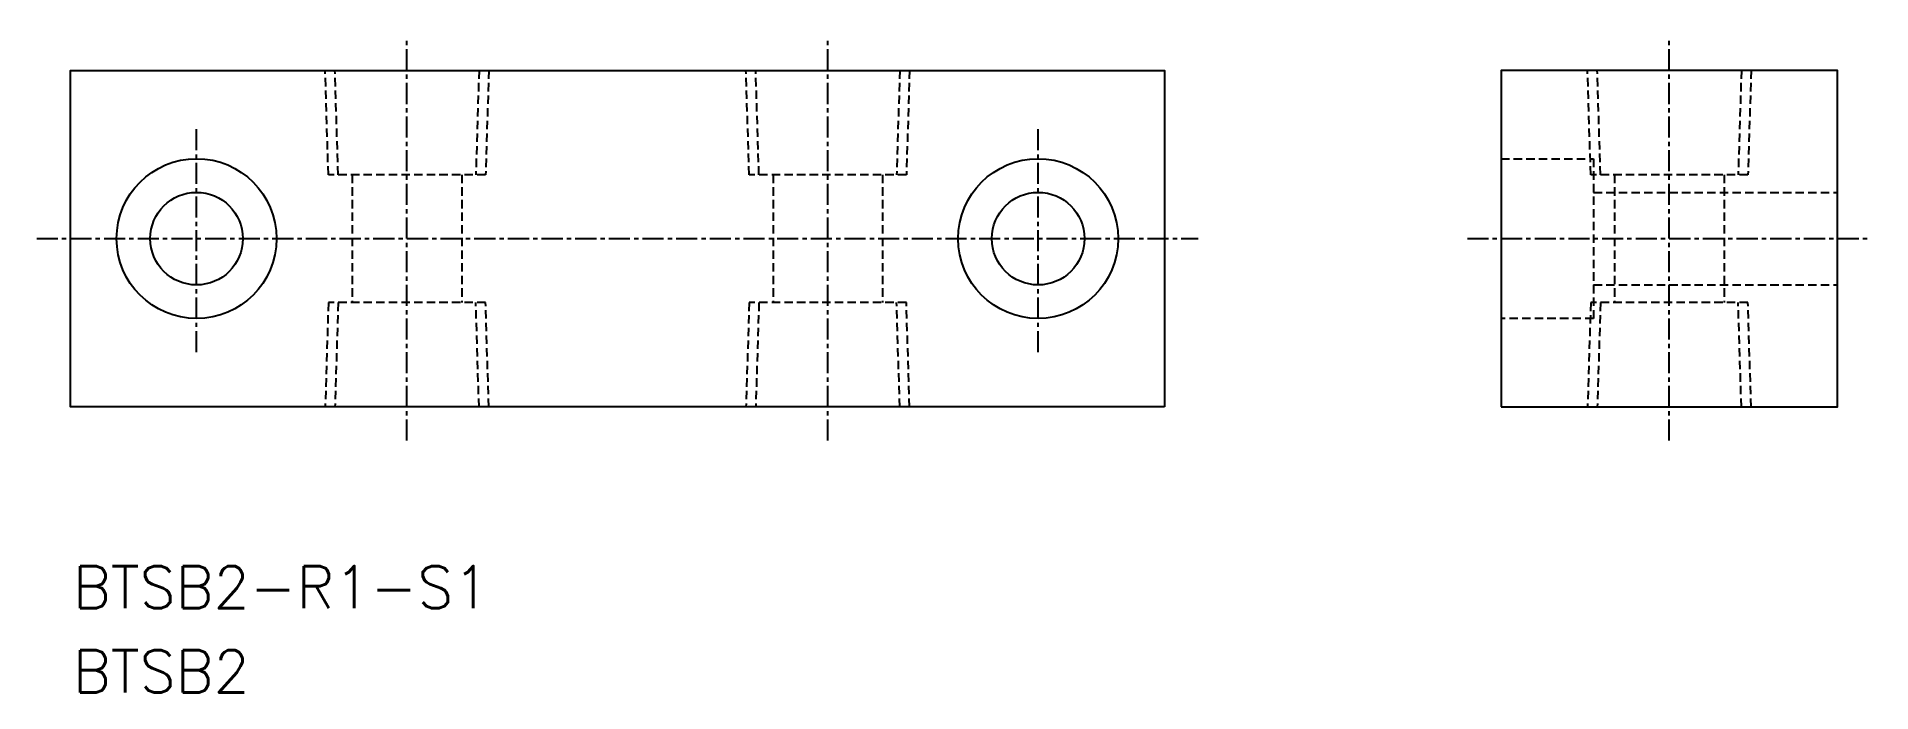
# Model space of a CAD drawing. Extents: x 85 to 194, y 71 to 110.
import ezdxf
from ezdxf.enums import TextEntityAlignment as Align

# ---------------------------------------------------------------- set-up
doc = ezdxf.new("R2010")
doc.units = 0
doc.linetypes.add('CENTER', pattern=[2, 1.25, -0.25, 0.25, -0.25])
doc.linetypes.add('DASHED', pattern=[0.75, 0.5, -0.25])
doc.layers.get('0').update_dxf_attribs({"linetype": 'CONTINUOUS'})
doc.layers.add('CENTER', color=1, linetype='CENTER')
doc.styles.get("Standard").update_dxf_attribs({"font": 'txt.shx', "bigfont": 'extfont.shx'})

msp = doc.modelspace()

# ---------------------------------------------------------------- linework, layer by layer
at = {"color": 3, "linetype": 'DASHED'}
for p, q in [((102.33, 101.3), (102.14, 107.5)), ((102.91, 101.3), (102.72, 107.5)), ((111.28, 107.5), (111.09, 101.3)), ((111.86, 107.5), (111.67, 101.3)), ((127.33, 101.3), (127.14, 107.5)), ((127.91, 101.3), (127.72, 107.5)), ((136.28, 107.5), (136.09, 101.3)), ((136.86, 107.5), (136.67, 101.3)), ((177.33, 101.3), (177.14, 107.5)), ((177.91, 101.3), (177.72, 107.5)), ((186.28, 107.5), (186.09, 101.3)), ((186.86, 107.5), (186.67, 101.3)), ((172, 102.25), (177.5, 102.25)), ((177.5, 102.25), (177.5, 92.75)), ((111.67, 101.3), (102.33, 101.3)), ((103.75, 101.3), (103.75, 93.7)), ((110.25, 101.3), (110.25, 93.7)), ((136.67, 101.3), (127.33, 101.3)), ((128.75, 101.3), (128.75, 93.7)), ((135.25, 101.3), (135.25, 93.7)), ((186.67, 101.3), (177.33, 101.3)), ((178.75, 101.3), (178.75, 93.7)), ((185.25, 101.3), (185.25, 93.7)), ((177.5, 100.25), (192, 100.25)), ((177.5, 94.75), (192, 94.75)), ((102.33, 93.7), (102.14, 87.5)), ((111.67, 93.7), (102.33, 93.7)), ((102.91, 93.7), (102.72, 87.5)), ((111.28, 87.5), (111.09, 93.7)), ((111.86, 87.5), (111.67, 93.7)), ((127.33, 93.7), (127.14, 87.5)), ((136.67, 93.7), (127.33, 93.7)), ((127.91, 93.7), (127.72, 87.5)), ((136.28, 87.5), (136.09, 93.7)), ((136.86, 87.5), (136.67, 93.7)), ((177.5, 92.75), (172, 92.75)), ((177.33, 93.7), (177.14, 87.5)), ((186.67, 93.7), (177.33, 93.7)), ((177.91, 93.7), (177.72, 87.5)), ((186.28, 87.5), (186.09, 93.7)), ((186.86, 87.5), (186.67, 93.7))]:
    msp.add_line(p, q, dxfattribs=at)
at = {"color": 7, "linetype": 'CONTINUOUS'}
for points in [[(152, 87.5), (87, 87.5), (87, 107.5), (152, 107.5)], [(172, 87.5), (192, 87.5), (192, 107.5), (172, 107.5)]]:
    msp.add_lwpolyline(points, close=True, dxfattribs=at)
for centre, radius in [((94.5, 97.5), 4.75), ((144.5, 97.5), 4.75), ((94.5, 97.5), 2.75), ((144.5, 97.5), 2.75)]:
    msp.add_circle(centre, radius, dxfattribs=at)
at = {"layer": 'CENTER', "color": 1, "linetype": 'CENTER'}
for p, q in [((107, 85.5), (107, 109.5)), ((132, 85.5), (132, 109.5)), ((182, 85.5), (182, 109.5)), ((94.5, 90.75), (94.5, 104.25)), ((144.5, 90.75), (144.5, 104.25)), ((85, 97.5), (154, 97.5)), ((170, 97.5), (194, 97.5))]:
    msp.add_line(p, q, dxfattribs=at)

# ---------------------------------------------------------------- texts
at = {"color": 7, "linetype": 'CONTINUOUS'}
for s, p in [('BTSB2-R1-S1', (87.15, 76.79)), ('BTSB2', (87.15, 71.79))]:
    msp.add_text(s, height=2.5, dxfattribs=at).set_placement(p, align=Align.MIDDLE_LEFT)

doc.saveas('drawing.dxf')
